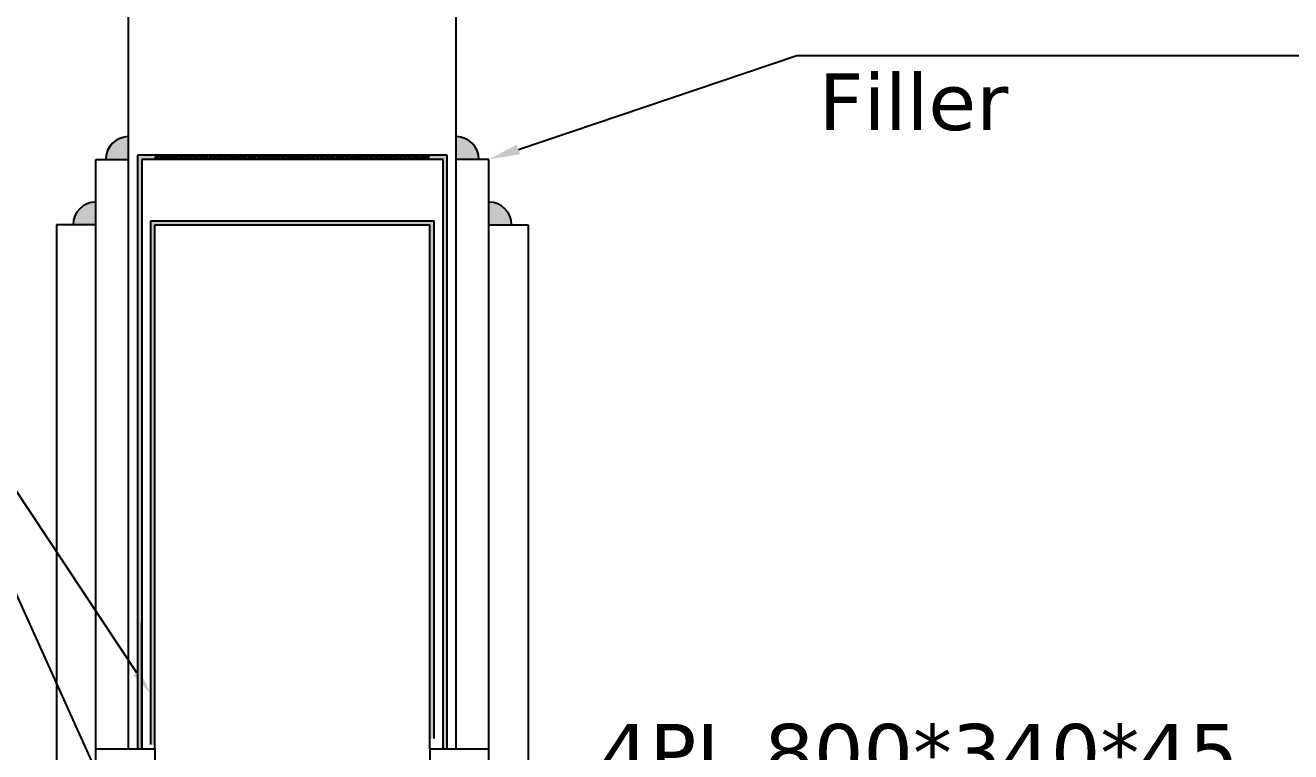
# Model space of a CAD drawing. Header units: metres. Extents: x 158 to 495, y 93 to 262.
# Drawn here: x 396.47 to 404.97, y 109.25 to 114.13 of the extents above; entities that cross this region are included whole.
import ezdxf
from ezdxf import colors
from ezdxf.entities.mleader import LeaderData, LeaderLine
from ezdxf.math import Vec2, Vec3

# ---------------------------------------------------------------- set-up
doc = ezdxf.new("R2010")
doc.units = ezdxf.units.M
doc.header["$MEASUREMENT"] = 0
doc.styles.get("Standard").update_dxf_attribs({"font": 'arial.ttf'})
pattern_1 = [(45, (201.929347, 84.327329), (-0.0081848469, 0.0081848469), []), (135, (201.929347, 84.327329), (-0.0245545407, 0.0081848469), [0.0289378037, -0.0173626822])]

msp = doc.modelspace()

# ---------------------------------------------------------------- hatches: boundary and pattern name
at = {"ltscale": 0.6}
h = msp.add_hatch(color=256, dxfattribs=at)
h.dxf.hatch_style = 1
h.paths.add_polyline_path([(396.94238, 112.94558, 0.4142136), (396.78955, 112.79275), (396.94238, 112.79275)])
h.paths.add_polyline_path([(397.16246, 113.38573, 0.4142136), (397.00963, 113.2329), (397.16246, 113.2329)])
h.paths.add_polyline_path([(399.46193, 113.34959), (399.36323, 113.31172), (399.36323, 113.2329), (399.51606, 113.2329, 0.2206699)])
h.paths.add_polyline_path([(399.36323, 113.38573), (399.36323, 113.31172), (399.46193, 113.34959, 0.1773345)])
h.paths.add_polyline_path([(399.58331, 112.94558), (399.58331, 112.79275), (399.73614, 112.79275, 0.4142136)])
h.paths.add_polyline_path([(396.94238, 105.75027), (396.78955, 105.75027, 0.4142136), (396.94238, 105.59744)])
h.paths.add_polyline_path([(399.73614, 105.75027), (399.58331, 105.75027), (399.58331, 105.59744, 0.4142136)])
h = msp.add_hatch()
h.set_pattern_fill('ANSI38', color=256, scale=0.092601)
h.set_pattern_definition(pattern_1)
h.paths.add_polyline_path([(399.30298, 113.26068), (399.18717, 113.26068), (399.18717, 113.2329), (399.2752, 113.2329), (399.2752, 109.27151), (399.30298, 109.27151)])
h.paths.add_polyline_path([(397.25049, 113.2329), (397.33852, 113.2329), (397.33852, 113.26068), (397.22271, 113.26068), (397.22271, 109.27151), (397.25049, 109.27151)])
h.paths.add_polyline_path([(397.33852, 112.79275), (399.18717, 112.79275), (399.18717, 109.33667), (399.21495, 109.33667), (399.21495, 112.82053), (397.31074, 112.82053), (397.31074, 109.29889), (397.33852, 109.29889)])
h = msp.add_hatch()
h.set_pattern_fill('ANSI38', color=256, scale=0.092601)
h.set_pattern_definition(pattern_1)
h.paths.add_polyline_path([(399.18717, 113.26068), (397.33852, 113.26068), (397.33852, 113.2329), (399.18717, 113.2329)])

# ---------------------------------------------------------------- linework, layer by layer
for p, q in [((397.16246, 109.27151), (397.16246, 117.58373)), ((399.36323, 109.27151), (399.36323, 117.58373)), ((402.07096, 113.93009), (406.48858, 113.93009)), ((396.94238, 109.27151), (396.94238, 113.2329)), ((396.94238, 113.2329), (397.16246, 113.2329)), ((399.30298, 113.26068), (397.22271, 113.26068)), ((397.22271, 113.26068), (397.22271, 109.27151)), ((399.2752, 113.2329), (397.25049, 113.2329)), ((397.25049, 113.2329), (397.25049, 109.27151)), ((399.2752, 109.27151), (399.2752, 113.2329)), ((399.30298, 109.27151), (399.30298, 113.26068)), ((399.58331, 113.2329), (399.36323, 113.2329)), ((399.58331, 109.27151), (399.58331, 113.2329)), ((396.94238, 112.79275), (396.67829, 112.79275)), ((396.67829, 112.79275), (396.67829, 105.75027)), ((397.31074, 112.82053), (399.21495, 112.82053)), ((397.31074, 109.3), (397.31074, 112.82053)), ((397.33852, 112.79275), (399.18717, 112.79275)), ((397.33852, 109.27151), (397.33852, 112.79275)), ((399.18717, 109.27151), (399.18717, 112.79275)), ((399.21495, 109.33999), (399.21495, 112.82053)), ((399.58331, 112.79275), (399.8474, 112.79275)), ((399.8474, 112.79275), (399.8474, 105.75027)), ((397.25049, 109.27151), (397.25049, 110.12221)), ((399.2752, 109.27151), (399.2752, 110.12221)), ((396.94238, 109.27151), (397.33852, 109.27151)), ((396.94238, 101.74478), (396.94238, 109.27151)), ((397.33852, 109.27151), (397.33852, 105.75027)), ((399.18717, 109.27151), (399.58331, 109.27151)), ((399.18717, 109.27151), (399.18717, 105.75027)), ((399.58331, 101.74478), (399.58331, 109.27151))]:
    msp.add_line(p, q)
at = {"linetype": 'Continuous'}
for p, q in [((397.3374, 109.27151), (397.33762, 109.27129)), ((399.19364, 109.27151), (399.18627, 109.26414))]:
    msp.add_line(p, q, dxfattribs=at)
for centre, start, end in [((397.16246, 113.2329), 90, 180), ((399.36323, 113.2329), 0, 90), ((396.94238, 112.79275), 90, 180), ((399.58331, 112.79275), 0, 90)]:
    msp.add_arc(centre, 0.15283, start, end)

# ---------------------------------------------------------------- texts
at = {"linetype": 'Continuous', "char_height": 0.3812372, "attachment_point": 1}
for s, insert in [('{\\fVerdana|b0|i0|c0|p34;Filler}', (401.80017, 113.81106)), ('{\\fVerdana|b0|i0|c0|p34;4PL 800*340*45}', (400.32941, 109.43829))]:
    msp.add_mtext_dynamic_manual_height_columns(s, width=4.7095171, gutter_width=9.94542, heights=[0], dxfattribs=dict(at, insert=insert))

# ---------------------------------------------------------------- leaders
ml = msp.add_multileader_mtext('Standard')
ml.set_content('', color=256)
ml.set_leader_properties()
ml.build(insert=Vec2(0, 0))
ml.multileader.update_dxf_attribs({"dogleg_length": 0.36, "arrow_head_size": 0.20924})
ctx = ml.context
ctx.base_point, ctx.char_height, ctx.arrow_head_size, ctx.landing_gap_size, ctx.plane_origin = Vec3(402.07096, 113.93009), 0.20924, 0.20924, 0.10462, Vec3(398.64195, 113.14564)
notes = []
notes.append((ctx, [(0, (1, 1, 0), (401.65249, 113.93009), (1, 0), 0.41847, [(0, [(399.58331, 113.2329)], 0, [])])]))
ctx.mtext.insert, ctx.mtext.flow_direction = Vec3(402.17558, 114.03471), 5
ml = msp.add_multileader_mtext('Standard')
ml.set_content('', color=256)
ml.set_leader_properties()
ml.build(insert=Vec2(0, 0))
ml.multileader.update_dxf_attribs({"dogleg_length": 0.36, "arrow_head_size": 0.16668})
ctx = ml.context
ctx.base_point, ctx.char_height, ctx.arrow_head_size, ctx.landing_gap_size, ctx.plane_origin = Vec3(394.89922, 112.52805), 0.16668, 0.16668, 0.08334, Vec3(396.88041, 108.46374)
ctx.text_align_type = 2
notes.append((ctx, [(0, (1, 1, 0), (395.39927, 112.52805), (-1, 0), 0.33336, [(0, [(397.30984, 108.32078)], 0, [])])]))
ctx.mtext.insert, ctx.mtext.alignment, ctx.mtext.flow_direction = Vec3(394.98256, 112.61139), 3, 5
ml = msp.add_multileader_mtext('Standard')
ml.set_content('', color=256)
ml.set_leader_properties()
ml.build(insert=Vec2(0, 0))
ml.multileader.update_dxf_attribs({"dogleg_length": 0.36, "arrow_head_size": 0.16668})
ctx = ml.context
ctx.base_point, ctx.char_height, ctx.arrow_head_size, ctx.landing_gap_size, ctx.plane_origin = Vec3(394.90003, 112.52591), 0.16668, 0.16668, 0.08334, Vec3(395.21025, 107.53476)
ctx.text_align_type = 2
notes.append((ctx, [(0, (1, 1, 0), (395.40007, 112.52591), (-1, 0), 0.33336, [(0, [(397.30917, 109.64256)], 0, [])])]))
ctx.mtext.insert, ctx.mtext.alignment, ctx.mtext.flow_direction = Vec3(394.98337, 112.60926), 3, 5
for ctx, leaders in notes:
    for number, flags, end, landing, length, lines in leaders:
        leader = LeaderData()
        leader.index, (leader.has_last_leader_line, leader.has_dogleg_vector, leader.attachment_direction) = number, flags
        leader.last_leader_point, leader.dogleg_vector, leader.dogleg_length = Vec3(end), Vec3(landing), length
        for number, points, colour, breaks in lines:
            line = LeaderLine()
            line.index, line.vertices, line.color, line.breaks = number, Vec3.list(points), colors.encode_raw_color(colour), breaks
            leader.lines.append(line)
        ctx.leaders.append(leader)

doc.saveas('drawing.dxf')
